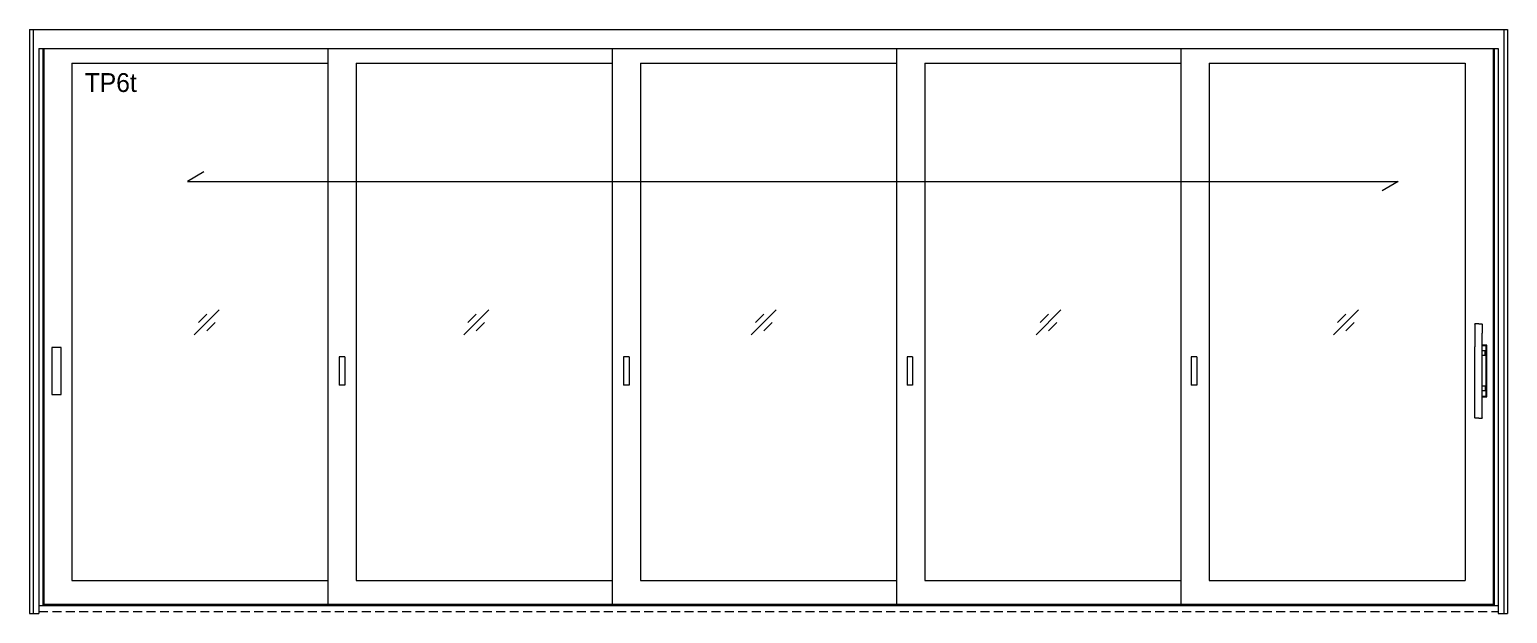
# Model space of a CAD drawing. Header units: millimetres. Extents: x 0 to 1313252738, y -131 to 560100888.
# Drawn here: x 1312764821 to 1312771101, y 560014641 to 560017121 of the extents above; entities that cross this region are included whole.
import ezdxf
from ezdxf.enums import TextEntityAlignment as Align

# ---------------------------------------------------------------- set-up
doc = ezdxf.new("R2010")
doc.units = ezdxf.units.MM
doc.linetypes.add('DASHED', pattern=[19.05, 12.7, -6.35])
doc.layers.get('0').update_dxf_attribs({"lineweight": 0})
for name, color, linetype, lineweight in [('TOS_K1', 3, 'Continuous', 20), ('TOS_M1', 7, 'Continuous', 9), ('TOS_S3', 21, 'Continuous', 20)]:
    doc.layers.add(name, color=color, linetype=linetype, lineweight=lineweight)
doc.styles.add('TOS_y', font='MS PGothic.ttf')

# ---------------------------------------------------------------- blocks, each defined once
blk = doc.blocks.new('A$C3F3F13E4')
for p, q in [((-11.5, 0), (-11.5, -120)), ((11.5, 0), (-11.5, 0)), ((11.5, 0), (11.5, -120)), ((11.5, -120), (-11.5, -120))]:
    blk.add_line(p, q)
blk = doc.blocks.new('ガラスﾏｰｸ')
at = {"layer": 'TOS_M1'}
for p, q in [((53, 53), (-53, -53)), ((0, 35.4), (-35.4, 0)), ((35.4, 0), (0, -35.4))]:
    blk.add_line(p, q, dxfattribs=at)
blk = doc.blocks.new('A$C4bc8802b')
at = {"layer": 'TOS_S3', "linetype": 'Continuous'}
for p, q in [((20, 199), (21, 200)), ((20, 199), (20, 160)), ((22.5, 200), (21, 200)), ((34.5, 200), (22.5, 200)), ((34.5, 200), (49.5, 200)), ((49.5, 200), (51, 200)), ((52, 199), (51, 200)), ((52, 199), (52, 102.6)), ((20, -160), (20, 160)), ((7.1, 66), (7.1, 84)), ((8.1, 85), (20, 85)), ((8.1, 85), (20, 85)), ((8.1, 65), (20, 65)), ((8.1, 65), (20, 65)), ((52, -199), (52, 102.6)), ((7.1, -66), (7.1, -84)), ((8.1, -65), (20, -65)), ((8.1, -65), (15.6, -65)), ((8.1, -85), (20, -85)), ((8.1, -85), (20, -85)), ((20, -199), (20, -160)), ((20, -199), (21, -200)), ((22.5, -200), (21, -200)), ((34.5, -200), (22.5, -200)), ((34.5, -200), (49.5, -200)), ((49.5, -200), (51, -200)), ((52, -199), (51, -200))]:
    blk.add_line(p, q, dxfattribs=at)
at = {"layer": 'TOS_S3'}
for points in [[(20, -110), (1, -110, -0.414214), (0, -109), (0, 109, -0.414214), (1, 110), (20, 110)], [(20, -107), (4, -107, -0.414214), (3, -106), (3, 106, -0.414214), (4, 107), (20, 107)]]:
    blk.add_lwpolyline(points, format="xyb", dxfattribs=at)
at = {"layer": 'TOS_S3', "linetype": 'Continuous'}
for centre, start, end in [((8.1, 84), 90, 180), ((8.1, 66), 180, 270), ((8.1, -66), 90, 180), ((8.1, -84), 180, 270)]:
    blk.add_arc(centre, 1, start, end, dxfattribs=at)

msp = doc.modelspace()

# ---------------------------------------------------------------- linework, layer by layer
at = {"layer": 'TOS_K1', "ltscale": 20}
for p, q in [((1312764821.266, 560017121.427), (1312771101.263, 560017121.427)), ((1312764821.266, 560017121.427), (1312764821.266, 560014671.427)), ((1312764836.266, 560017121.427), (1312764836.266, 560014671.427)), ((1312771086.263, 560017121.427), (1312771086.263, 560014671.427)), ((1312771101.263, 560017121.427), (1312771101.263, 560014671.427)), ((1312764861.266, 560017041.427), (1312771061.263, 560017041.427)), ((1312764861.266, 560017041.427), (1312764861.266, 560014671.427)), ((1312764877.266, 560017041.427), (1312764877.266, 560014674.427)), ((1312764881.266, 560017041.427), (1312764881.266, 560014674.427)), ((1312766089.263, 560017041.427), (1312766089.263, 560014681.427)), ((1312767297.263, 560017041.427), (1312767297.263, 560014681.427)), ((1312768505.263, 560017041.427), (1312768505.263, 560014681.427)), ((1312769713.263, 560017041.427), (1312769713.263, 560014681.427)), ((1312771041.263, 560017041.427), (1312771041.263, 560014674.427)), ((1312771045.263, 560017041.427), (1312771045.263, 560014674.427)), ((1312771061.263, 560017041.427), (1312771061.263, 560014671.427)), ((1312765001.266, 560016979.427), (1312766089.263, 560016979.427)), ((1312765001.266, 560016979.427), (1312765001.266, 560014781.427)), ((1312766209.263, 560016979.427), (1312766209.263, 560014781.427)), ((1312766209.263, 560016979.427), (1312767297.263, 560016979.427)), ((1312767417.263, 560016979.427), (1312767417.263, 560014781.427)), ((1312767417.263, 560016979.427), (1312768505.263, 560016979.427)), ((1312768625.263, 560016979.427), (1312768625.263, 560014781.427)), ((1312768625.263, 560016979.427), (1312769713.263, 560016979.427)), ((1312769833.263, 560016979.427), (1312770921.263, 560016979.427)), ((1312769833.263, 560016979.427), (1312769833.263, 560014781.427)), ((1312770921.263, 560016979.427), (1312770921.263, 560014781.427)), ((1312765001.266, 560014781.427), (1312766089.263, 560014781.427)), ((1312766209.263, 560014781.427), (1312767297.263, 560014781.427)), ((1312767417.263, 560014781.427), (1312768505.263, 560014781.427)), ((1312768625.263, 560014781.427), (1312769713.263, 560014781.427)), ((1312769833.263, 560014781.427), (1312770921.263, 560014781.427)), ((1312764861.266, 560014674.427), (1312771061.263, 560014674.427)), ((1312764881.266, 560014681.427), (1312771041.263, 560014681.427))]:
    msp.add_line(p, q, dxfattribs=at)
at = {"layer": 'TOS_K1', "linetype": 'DASHED', "ltscale": 20}
for p, q in [((1312764821.266, 560014671.427), (1312764821.266, 560014641.427)), ((1312764836.266, 560014671.427), (1312764836.266, 560014641.427)), ((1312764861.266, 560014671.427), (1312764861.266, 560014641.427)), ((1312771061.263, 560014671.427), (1312771061.263, 560014641.427)), ((1312771086.263, 560014671.427), (1312771086.263, 560014641.427)), ((1312771101.263, 560014671.427), (1312771101.263, 560014641.427)), ((1312764821.266, 560014641.427), (1312764861.266, 560014641.427)), ((1312771061.263, 560014641.427), (1312771101.263, 560014641.427))]:
    msp.add_line(p, q, dxfattribs=at)
at = {"layer": 'TOS_K1', "linetype": 'DASHED', "ltscale": 3}
msp.add_line((1312764861.266, 560014649.927), (1312771061.263, 560014649.927), dxfattribs=at)
at = {"layer": 'TOS_M1'}
msp.add_lwpolyline([(1312765561.94, 560016516.58), (1312765492.658, 560016476.58), (1312770637.511, 560016476.58), (1312770568.229, 560016436.58)], dxfattribs=at)
at = {"layer": 'TOS_S3', "ltscale": 20}
msp.add_lwpolyline([(1312764955.716, 560015571.427), (1312764955.716, 560015771.427), (1312764915.716, 560015771.427), (1312764915.716, 560015571.427)], close=True, dxfattribs=at)

# ---------------------------------------------------------------- block references
at = {"layer": 'TOS_M1'}
for p in [(1312765574.086, 560015877.559), (1312766719.196, 560015877.559), (1312767940.846, 560015877.559), (1312769151.107, 560015877.559), (1312770415.021, 560015877.559)]:
    msp.add_blockref('ガラスﾏｰｸ', p, dxfattribs=at)
at = {"layer": 'TOS_S3', "xscale": -1}
msp.add_blockref('A$C4bc8802b', (1312771014.384, 560015671.427), dxfattribs=at)
at = {"layer": 'TOS_S3', "ltscale": 20}
for p in [(1312766149.054, 560015731.427), (1312767357.054, 560015731.427), (1312768561.919, 560015731.427), (1312769769.433, 560015731.427)]:
    msp.add_blockref('A$C3F3F13E4', p, dxfattribs=at)

# ---------------------------------------------------------------- texts
at = {"layer": 'TOS_M1', "style": 'TOS_y'}
msp.add_text('TP6t', height=80, dxfattribs=at).set_placement((1312765055.703, 560016936.34), align=Align.TOP_LEFT)

doc.saveas('drawing.dxf')
